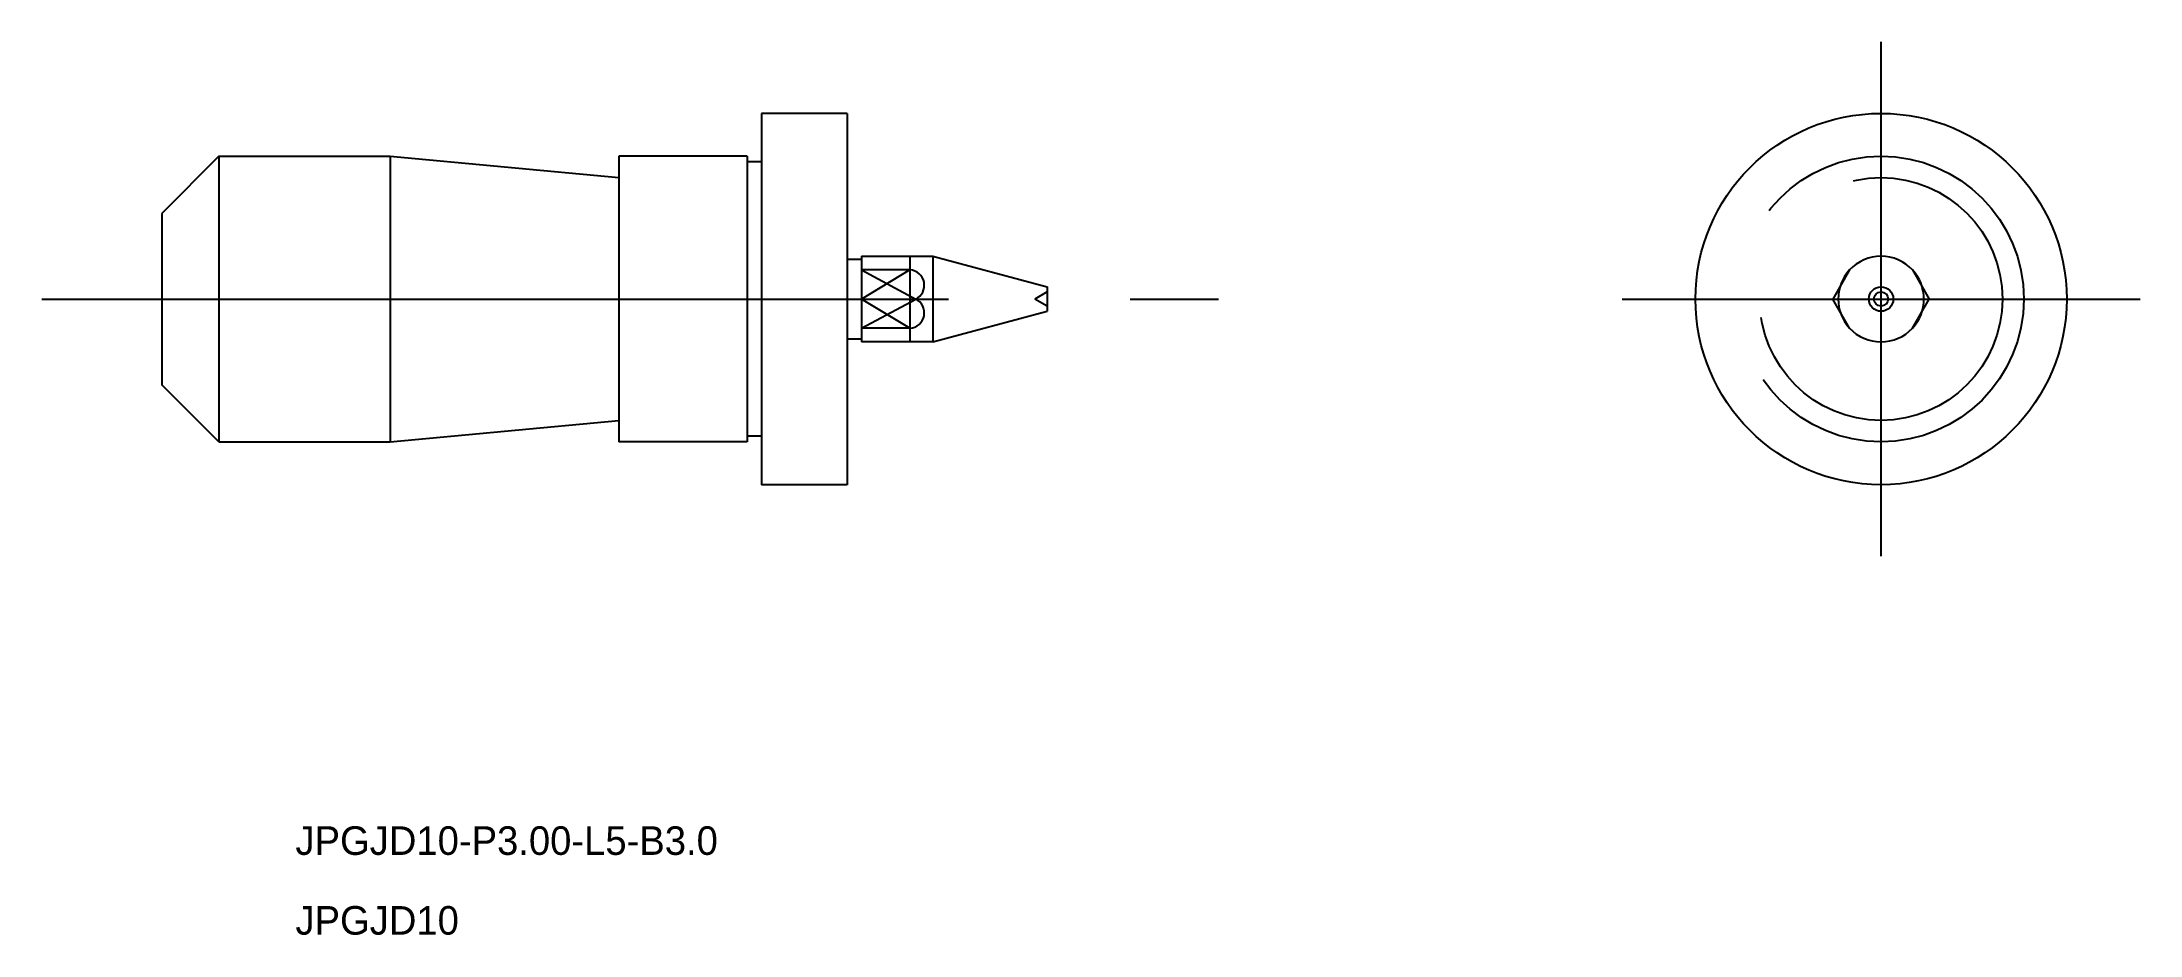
# Model space of a CAD drawing. Extents: x 554.3 to 627.8, y 576.8 to 608.1.
import ezdxf

# ---------------------------------------------------------------- set-up
doc = ezdxf.new("R2010")
doc.units = 0
for name, pattern in [('CENTER', [50.8, 31.75, -6.35, 6.35, -6.35]), ('DASHED', [19.05, 12.7, -6.35]), ('PHANTOM', [63.5, 31.75, -6.35, 6.35, -6.35, 6.35, -6.35])]:
    doc.linetypes.add(name, pattern=pattern)
doc.layers.get('0').update_dxf_attribs({"linetype": 'CONTINUOUS'})
doc.layers.add('CENTER', color=1, linetype='CENTER')

msp = doc.modelspace()

# ---------------------------------------------------------------- linework, layer by layer
at = {"color": 7, "linetype": 'CONTINUOUS'}
for p, q in [((579.545, 605.601), (579.545, 592.601)), ((582.545, 605.601), (579.545, 605.601)), ((582.545, 605.601), (582.545, 592.601)), ((560.545, 604.101), (558.545, 602.101)), ((560.545, 604.101), (566.545, 604.101)), ((560.545, 604.101), (560.545, 594.101)), ((566.545, 604.101), (566.545, 594.101)), ((566.545, 604.101), (574.545, 603.351)), ((574.545, 604.101), (574.545, 594.101)), ((579.045, 604.101), (574.545, 604.101)), ((579.045, 604.101), (579.045, 594.101)), ((579.545, 603.901), (579.045, 603.901)), ((558.545, 602.101), (558.545, 596.101)), ((582.545, 600.501), (583.045, 600.501)), ((583.045, 600.601), (585.545, 600.601)), ((583.045, 600.601), (583.045, 597.601)), ((584.745, 600.601), (584.745, 597.601)), ((585.545, 600.601), (585.545, 597.601)), ((585.545, 600.601), (589.545, 599.529)), ((584.745, 600.121), (583.045, 600.121)), ((589.545, 599.529), (589.545, 598.673)), ((617.65, 600.121), (617.061, 599.101)), ((619.85, 600.121), (620.439, 599.101)), ((583.045, 599.101), (584.945, 599.101)), ((617.65, 598.081), (617.061, 599.101)), ((619.85, 598.081), (620.439, 599.101)), ((584.745, 598.081), (583.045, 598.081)), ((585.545, 597.601), (589.545, 598.673)), ((583.045, 597.701), (582.545, 597.701)), ((585.545, 597.601), (583.045, 597.601)), ((560.545, 594.101), (558.545, 596.101)), ((566.545, 594.101), (574.545, 594.851)), ((560.545, 594.101), (566.545, 594.101)), ((579.045, 594.101), (574.545, 594.101)), ((579.545, 594.301), (579.045, 594.301)), ((582.545, 592.601), (579.545, 592.601))]:
    msp.add_line(p, q, dxfattribs=at)
at = {"color": 3, "linetype": 'CONTINUOUS'}
for p, q in [((583.045, 600.121), (584.945, 599.101)), ((584.745, 600.121), (583.045, 599.101)), ((584.745, 598.081), (583.045, 599.101)), ((583.045, 598.081), (584.945, 599.101))]:
    msp.add_line(p, q, dxfattribs=at)
at = {"color": 3, "linetype": 'DASHED'}
for p in [(589.545, 599.351), (589.545, 598.851)]:
    msp.add_line(p, (589.112, 599.101), dxfattribs=at)
at = {"color": 7, "linetype": 'CONTINUOUS'}
for radius in [6.5, 0.428, 0.25]:
    msp.add_circle((618.75, 599.101), radius, dxfattribs=at)
at = {"color": 3, "linetype": 'DASHED'}
for radius in [5, 4.25]:
    msp.add_circle((618.75, 599.101), radius, dxfattribs=at)
at = {"color": 7, "linetype": 'CONTINUOUS'}
for centre, radius, start, end in [((618.75, 599.101), 1.5, 42.83343, 137.16657), ((584.711, 599.585), 0.537, 295.7399, 86.45171), ((584.711, 598.617), 0.537, 273.54829, 64.2601), ((618.75, 599.101), 1.5, 222.83343, 317.16657)]:
    msp.add_arc(centre, radius, start, end, dxfattribs=at)
at = {"color": 3, "linetype": 'PHANTOM'}
for start, end in [(137.16657, 222.83343), (317.16657, 42.83343)]:
    msp.add_arc((618.75, 599.101), 1.5, start, end, dxfattribs=at)
at = {"layer": 'CENTER', "color": 1, "linetype": 'CENTER'}
for p, q in [((618.75, 590.101), (618.75, 608.101)), ((554.35, 599.101), (595.545, 599.101)), ((609.682, 599.101), (627.819, 599.101))]:
    msp.add_line(p, q, dxfattribs=at)

# ---------------------------------------------------------------- texts
at = {"color": 7, "linetype": 'CONTINUOUS'}
for s, p in [('JPGJD10-P3.00-L5-B3.0', (563.227, 579.641)), ('JPGJD10', (563.227, 576.849))]:
    msp.add_text(s, height=1, dxfattribs=at).set_placement(p)

doc.saveas('drawing.dxf')
